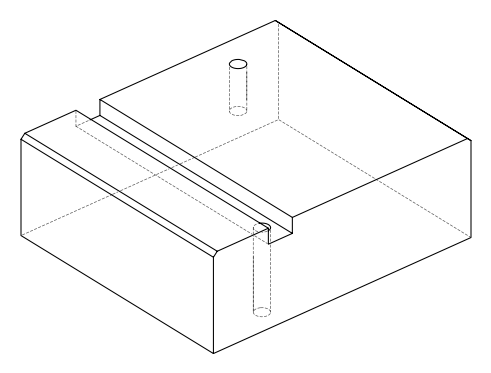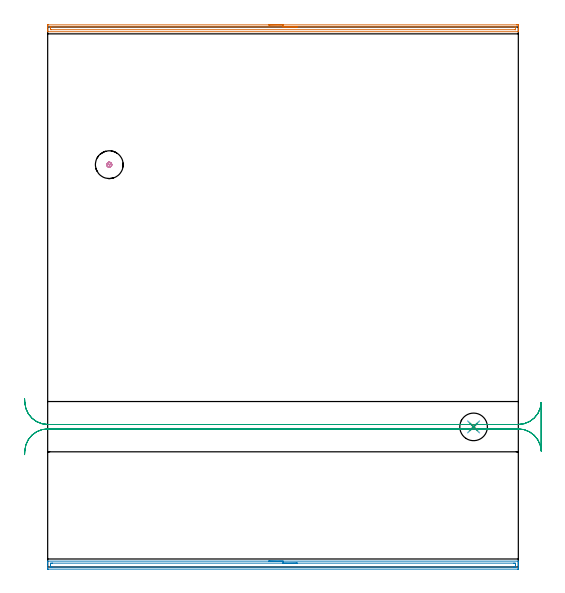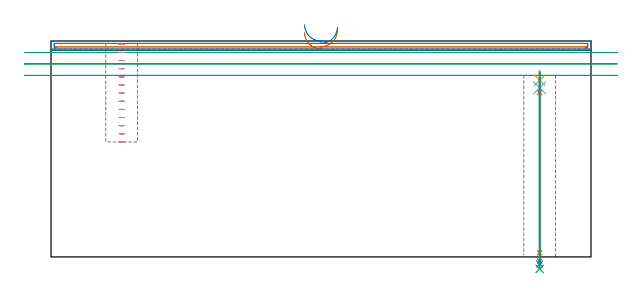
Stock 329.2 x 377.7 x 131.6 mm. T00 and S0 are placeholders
(PLAN: 9 operations, 7 tool changes, 18.1 min)
(1 AREA_MILL | FG_CHAMFER_SURFACE | UGT0205_001 | 5.45 min | 3793 mm3)
(2 AREA_MILL_1 | FG_CHAMFER_SURFACE_1 | UGT0205_001 | 5.46 min | 5162 mm3)
(3 MILL_RECTANGULAR_SLOT | SLOT_RECTANGULAR | UGT0201_004 | Follow Part, ap 8, ae 75% | 4.82 min | 241591 mm3)
(4 MILL_BLIND_HOLE_FROM_SOLID_MATERIAL | STEP1POCKET | NXT0201_012 | Spiral | 0.85 min | 18160 mm3)
(5 SPOT_DRILL | STEP1HOLE | NXT0321_9005460120000 | 0.05 min | 146 mm3)
(6 DRILL_BLIND_HOLE_INTO_CENTER | STEP1HOLE | NXT0301_022 | 0.04 min | 102 mm3)
(7 GUN_DRILL_THROUGH_HOLE | STEP1HOLE | UGT0307_001 | 0.51 min | 2022 mm3)
(8 SPADE_DRILL_TO_ENLARGE_THROUGH_HOLE | STEP1HOLE | UGT0306_003 | 0.47 min | 11269 mm3)
(9 DRILL_TO_ENLARGE_THROUGH_HOLE | STEP1HOLE | UGT0301_260 | 0.49 min | 18768 mm3)
(TOOL UGT0205_001 | Chamfer Mill 20 x 3 x 45 deg. | D20 FL50 Z2)
(TOOL UGT0201_004 | End Mill 32 mm | D32 FL53 Z6)
(TOOL NXT0201_012 | ENDMILL 16mm [2P460-1600-NA 1630] | D16 FL38 Z6)
(TOOL NXT0321_9005460120000 | NC Spot Drill, 142deg, 12mm, Carbide, Uncoated | D12 PA142 FL30 Z2)
(TOOL NXT0301_022 | Carbide Drill 5.1mm [860.1-0510-015A1-MM 2214] | D5.1 PA140 FL28 Z2)
(TOOL UGT0307_001 | Gun Drill 5 mm | D5 PA130 FL24 Z1)
(TOOL UGT0306_003 | Spade Drill 12.5mm | D12.5 PA132 FL10 Z2)
(TOOL UGT0301_260 | Twist Drill 19.3 mm | D19.3 PA118 FL140 Z2)
(OP 1 AREA_MILL)
G17 G21 G94 G90
T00 M6
G54
G17 G0 G90 X154.6 Y379.2 S1061 M3
G43 Z141.6 H0
Z136.8
G94 G1 X154.638 Z135.928 F250.
X154.752 Z135.064
X154.941 Z134.212
X155.203 Z133.38
X155.537 Z132.574
X155.94 Z131.8
X156.409 Z131.064
X156.94 Z130.372
X157.529 Z129.729
X158.172 Z129.14
X158.864 Z128.608
X159.6 Z128.14
X160.374 Z127.737
X161.18 Z127.403
X162.012 Z127.141
X162.864 Z126.952
X163.728 Z126.838
X164.6 Z126.8
X327.964
X328.578 Y379.199 Z126.801
X329.185 Y379.193 Z126.803
X329.193 Y379.191 Z126.805
X329.2 Y378.586 Z127.409
Y378.314 Z127.681
Y377.693 Z128.302
Y376.256 Z129.74
Y375.907 Z130.088
Y375.208 Z130.792
Y374.88 Z131.119
Y374.465 Z131.526
Y374.408 Z131.582
X329.193 Y374.403 Z131.588
X329.025 Y374.4 Z131.6
X0.175
X0.01 Y374.403 Z131.588
X0.007 Y374.463 Z131.529
X0. Y374.881 Z131.119
Y375.208 Z130.792
Y375.907 Z130.088
Y377.15 Z128.847
Y377.693 Z128.302
Y378.314 Z127.681
X0.002 Y378.586 Z127.409
X0.007 Y379.191 Z126.805
X0.015 Y379.193 Z126.803
X0.622 Y379.2 Z126.8
X164.6
Y377.786 Z128.214
X326.791
X327.184 Y377.779 Z128.221
X327.19 Y377.751 Z128.249
X327.193 Y377.693 Z128.307
X327.199 Y377.285 Z128.715
Y375.907 Z130.093
X327.197 Y375.856 Z130.144
X327.194 Y375.831 Z130.169
X327.192 Y375.824 Z130.176
X327.161 Y375.821 Z130.179
X326.977 Y375.816 Z130.184
X326.884 Y375.815 Z130.185
X2.409
X2.016 Y375.821 Z130.179
X2.01 Y375.85 Z130.15
X2.007 Y375.907 Z130.093
X2.001 Y376.315 Z129.685
Y377.693 Z128.307
X2.003 Y377.744 Z128.256
X2.006 Y377.769 Z128.231
X2.008 Y377.776 Z128.224
X2.039 Y377.779 Z128.221
X2.223 Y377.784 Z128.216
X2.317 Y377.785 Z128.215
X164.6 Y377.786 Z128.214
X165.472 Z128.252
X166.337 Z128.366
X167.188 Z128.555
X168.02 Z128.817
X168.826 Z129.151
X169.6 Z129.554
X170.336 Z130.023
X171.028 Z130.554
X171.671 Z131.143
X172.26 Z131.786
X172.792 Z132.478
X173.26 Z133.214
X173.663 Z133.988
X173.997 Z134.794
X174.259 Z135.626
X174.448 Z136.478
X174.562 Z137.343
X174.6 Z138.214
G0 Z141.6
M5
M2
(OP 2 AREA_MILL_1)
G17 G21 G94 G90
T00 M6
G54
G17 G0 G90 X154.6 Y4.1 S1061 M3
G43 Z141.6 H0
G94 G1 X154.638 Z140.728 F250.
X154.752 Z139.863
X154.941 Z139.012
X155.203 Z138.18
X155.537 Z137.374
X155.94 Z136.6
X156.408 Z135.864
X156.94 Z135.172
X157.529 Z134.529
X158.172 Z133.94
X158.864 Z133.408
X159.6 Z132.94
X160.374 Z132.537
X161.18 Z132.203
X162.012 Z131.941
X162.864 Z131.752
X163.728 Z131.638
X164.6 Z131.6
X329.025
X329.19 Y4.097 Z131.588
X329.193 Y4.051 Z131.543
X329.2 Y3.65 Z131.15
Y3.332 Z130.832
Y2.635 Z130.13
Y1.397 Z128.894
Y0.855 Z128.349
Y0.236 Z127.731
Y-0.035 Z127.46
Y-0.655 Z126.841
X329.198 Y-0.926 Z126.57
X329.192 Y-1.491 Z126.005
X329.148 Y-1.493 Z126.003
X328.578 Y-1.5 Z126.
X0.622
X0.052 Y-1.494 Z126.003
X0.008 Y-1.491 Z126.005
X0. Y-0.926 Z126.57
Y0.855 Z128.349
Y2.287 Z129.783
Y2.635 Z130.13
Y3.332 Z130.832
Y3.65 Z131.15
X0.007 Y4.051 Z131.543
X0.01 Y4.097 Z131.588
X0.175 Y4.1 Z131.6
X164.6
Y2.686 Z130.186
X325.897
X326.744 Y2.682 Z130.182
X326.791 Y2.679 Z130.179
X327.19 Y2.635 Z130.135
X327.197 Y2.231 Z129.731
X327.199 Y1.745 Z129.245
X327.2 Y1.338 Z128.838
X327.199 Y0.855 Z128.355
X327.198 Y0.45 Z127.95
X327.19 Y-0.035 Z127.465
X326.835 Y-0.079 Z127.421
X326.791 Y-0.082 Z127.418
X325.948 Y-0.086 Z127.414
X325.897
X3.303
X2.456 Y-0.082 Z127.418
X2.409 Y-0.079 Z127.421
X2.01 Y-0.035 Z127.465
X2.003 Y0.369 Z127.869
X2.001 Y0.855 Z128.355
X2. Y1.262 Z128.762
X2.001 Y1.745 Z129.245
X2.002 Y2.15 Z129.65
X2.01 Y2.635 Z130.135
X2.365 Y2.679 Z130.179
X2.409 Y2.682 Z130.182
X3.252 Y2.686 Z130.186
X3.303
X164.6
X165.472 Z130.224
X166.336 Z130.338
X167.188 Z130.526
X168.02 Z130.789
X168.826 Z131.123
X169.6 Z131.525
X170.336 Z131.994
X171.028 Z132.525
X171.671 Z133.115
X172.26 Z133.758
X172.792 Z134.45
X173.26 Z135.186
X173.663 Z135.96
X173.997 Z136.766
X174.259 Z137.598
X174.448 Z138.449
X174.562 Z139.314
X174.6 Z140.186
G0 Z141.6
M5
M2
(OP 3 MILL_RECTANGULAR_SLOT)
G17 G21 G94 G90
T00 M6
G54
G17 G0 G90 X-16.154 Y78.585 S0 M3
G43 Z141.6 H0
Z124.633
G94 G1 X-15.97 Y81.579 F250.
G2 X0. Y96.6 R16. F500.
G1 X329.2
G2 X345.19 Y81.166 R16.
G1 Y115.134
G2 X329.2 Y99.7 R16.
G1 X0.
G2 X-15.97 Y114.721 R16.
G1 X-16.154 Y117.715 F250.
G0 Y78.585 Z117.667
G1 X-15.97 Y81.579
G2 X0. Y96.6 R16. F500.
G1 X329.2
G2 X345.19 Y81.166 R16.
G1 Y115.134
G2 X329.2 Y99.7 R16.
G1 X0.
G2 X-15.97 Y114.721 R16.
G1 X-16.154 Y117.715 F250.
G0 Y78.585 Z110.7
G1 X-15.97 Y81.579
G2 X0. Y96.6 R16. F500.
G1 X329.2
G2 X345.19 Y81.166 R16.
G1 Y115.134
G2 X329.2 Y99.7 R16.
G1 X0.
G2 X-15.97 Y114.721 R16.
G1 X-16.154 Y117.715 F250.
G0 Z141.6
M5
M2
(OP 4 MILL_BLIND_HOLE_FROM_SOLID_MATERIAL)
G17 G21 G94 G90
T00 M6
G54
G17 G0 G90 X43.1 Y281.4 S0 M3
G43 Z141.6 H1
Z129.638
G94 G3 X43.95 Y282.25 R0.85 F250.
X43.1 Y283.1 R0.85
X41.4 Y281.4 R1.7
X43.1 Y283.1 R-1.7
X42.25 Y282.25 R0.85
X43.1 Y281.4 R0.85
G0 Z124.677
G3 X43.95 Y282.25 R0.85
X43.1 Y283.1 R0.85
X41.4 Y281.4 R1.7
X43.1 Y283.1 R-1.7
X42.25 Y282.25 R0.85
X43.1 Y281.4 R0.85
G0 Z119.715
G3 X43.95 Y282.25 R0.85
X43.1 Y283.1 R0.85
X41.4 Y281.4 R1.7
X43.1 Y283.1 R-1.7
X42.25 Y282.25 R0.85
X43.1 Y281.4 R0.85
G0 Z114.754
G3 X43.95 Y282.25 R0.85
X43.1 Y283.1 R0.85
X41.4 Y281.4 R1.7
X43.1 Y283.1 R-1.7
X42.25 Y282.25 R0.85
X43.1 Y281.4 R0.85
G0 Z109.792
G3 X43.95 Y282.25 R0.85
X43.1 Y283.1 R0.85
X41.4 Y281.4 R1.7
X43.1 Y283.1 R-1.7
X42.25 Y282.25 R0.85
X43.1 Y281.4 R0.85
G0 Z104.831
G3 X43.95 Y282.25 R0.85
X43.1 Y283.1 R0.85
X41.4 Y281.4 R1.7
X43.1 Y283.1 R-1.7
X42.25 Y282.25 R0.85
X43.1 Y281.4 R0.85
G0 Z99.869
G3 X43.95 Y282.25 R0.85
X43.1 Y283.1 R0.85
X41.4 Y281.4 R1.7
X43.1 Y283.1 R-1.7
X42.25 Y282.25 R0.85
X43.1 Y281.4 R0.85
G0 Z94.908
G3 X43.95 Y282.25 R0.85
X43.1 Y283.1 R0.85
X41.4 Y281.4 R1.7
X43.1 Y283.1 R-1.7
X42.25 Y282.25 R0.85
X43.1 Y281.4 R0.85
G0 Z89.946
G3 X43.95 Y282.25 R0.85
X43.1 Y283.1 R0.85
X41.4 Y281.4 R1.7
X43.1 Y283.1 R-1.7
X42.25 Y282.25 R0.85
X43.1 Y281.4 R0.85
G0 Z84.985
G3 X43.95 Y282.25 R0.85
X43.1 Y283.1 R0.85
X41.4 Y281.4 R1.7
X43.1 Y283.1 R-1.7
X42.25 Y282.25 R0.85
X43.1 Y281.4 R0.85
G0 Z80.023
G3 X43.95 Y282.25 R0.85
X43.1 Y283.1 R0.85
X41.4 Y281.4 R1.7
X43.1 Y283.1 R-1.7
X42.25 Y282.25 R0.85
X43.1 Y281.4 R0.85
G0 Z75.062
G3 X43.95 Y282.25 R0.85
X43.1 Y283.1 R0.85
X41.4 Y281.4 R1.7
X43.1 Y283.1 R-1.7
X42.25 Y282.25 R0.85
X43.1 Y281.4 R0.85
G0 Z70.1
G3 X43.95 Y282.25 R0.85
X43.1 Y283.1 R0.85
X41.4 Y281.4 R1.7
X43.1 Y283.1 R-1.7
X42.25 Y282.25 R0.85
X43.1 Y281.4 R0.85
G0 Z141.6
M5
M2
(OP 5 SPOT_DRILL)
G17 G21 G94 G90
T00 M6
G54
G17 G0 G90 X297.9 Y98. S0 M3
G43 Z141.6 H0
G94 G81 G98 Z107.7 F250. R113.7
G80
M5
M2
(OP 6 DRILL_BLIND_HOLE_INTO_CENTER)
G17 G21 G94 G90
T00 M6
G54
G17 G0 G90 X297.9 Y98. S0 M3
G43 Z141.6 H1
G94 G81 G98 Z103.05 F250. R112.7
G80
M5
M2
(OP 7 GUN_DRILL_THROUGH_HOLE)
G17 G21 G94 G90
T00 M6
G54
G17 G0 G90 X297.9 Y98. M8
G43 Z141.6 H0
Z108.592
S716 M3
G94 G1 Z100.294 F125. M26
G4 X.084
Z2.5 F250.
G4 X.084
Z-2.666 F125.
G4 X.084
M5
M9
G0 Z108.592
Z141.6
M2
(OP 8 SPADE_DRILL_TO_ENLARGE_THROUGH_HOLE)
G17 G21 G94 G90
T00 M6
G54
G17 G0 G90 X297.9 Y98. S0 M3
G43 Z141.6 H0
G94 G73 G98 Z-4.283 F250. Q11.498 R112.7
G80
M5
M2
(OP 9 DRILL_TO_ENLARGE_THROUGH_HOLE)
G17 G21 G94 G90
T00 M6
G54
G17 G0 G90 X297.9 Y98. S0 M3
G43 Z141.6 H0
G94 G73 G98 Z-7.298 F250. Q16.857 R112.7
G80
M5
M2
